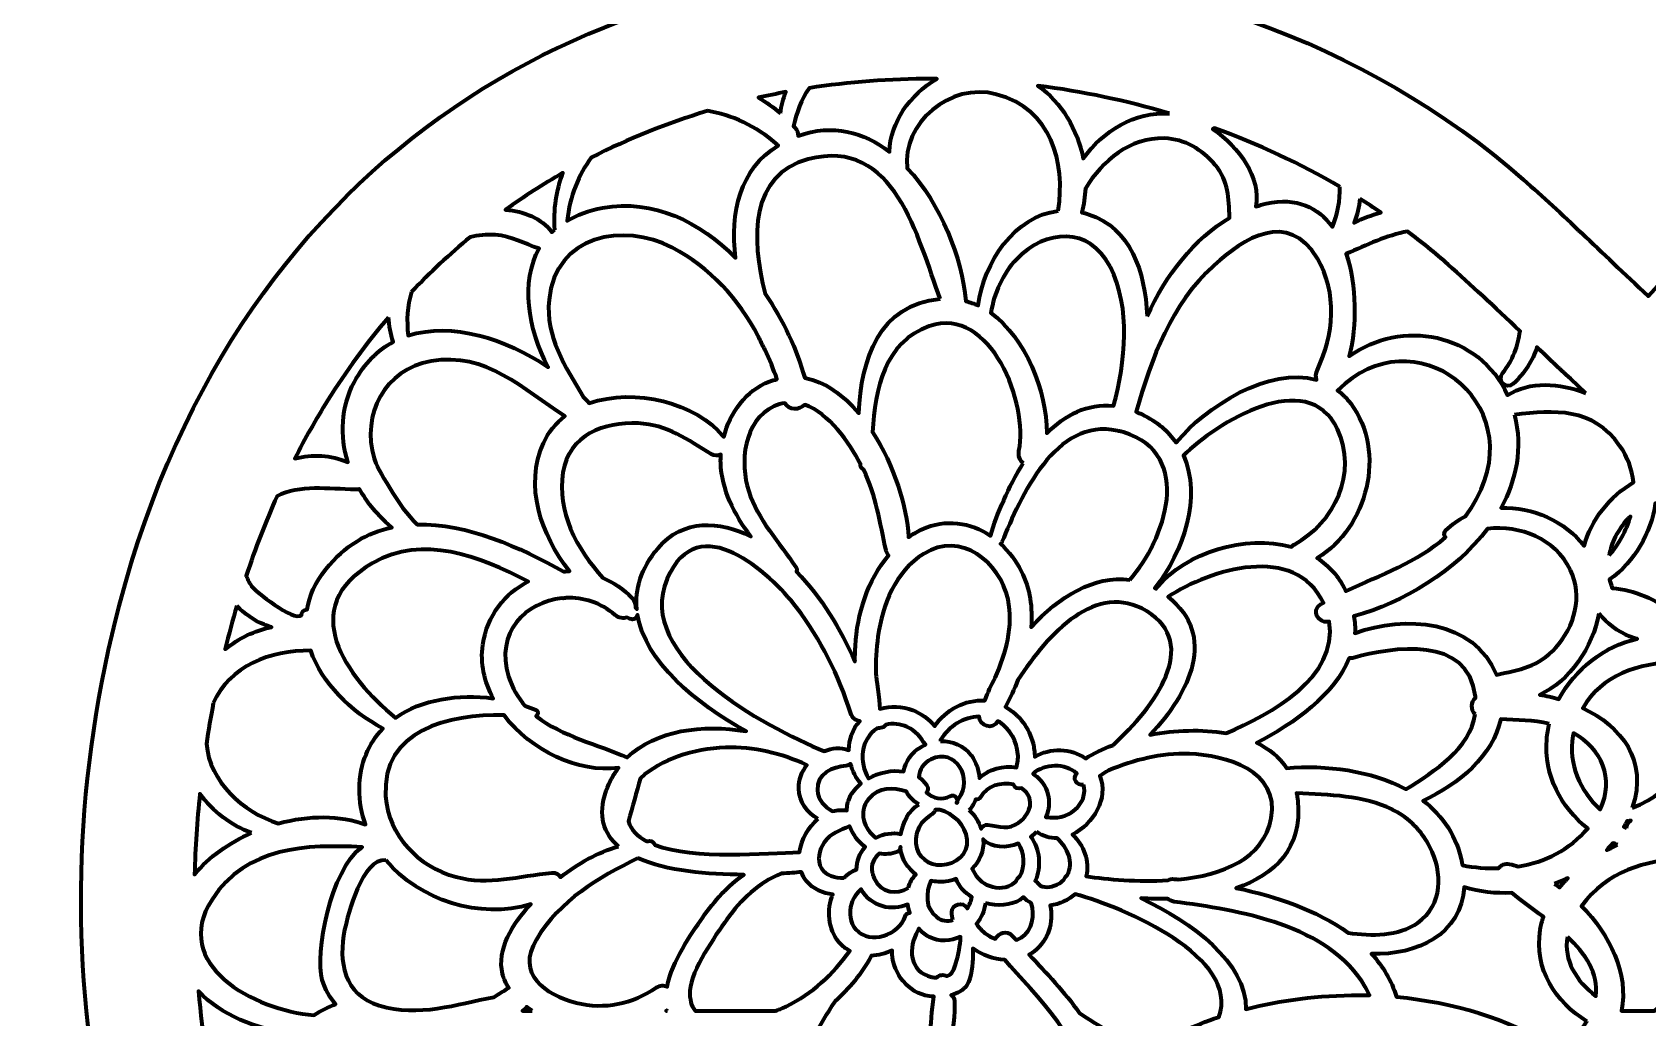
# Model space of a CAD drawing. Extents: x -491 to 5386, y -726 to 879.
# Drawn here: x 3516.9 to 3975, y -233.7 to 45.5 of the extents above; entities that cross this region are included whole.
import ezdxf

# ---------------------------------------------------------------- set-up
doc = ezdxf.new("R2010")
doc.units = 0
doc.header["$MEASUREMENT"] = 0
doc.layers.add('Layer 1', color=7, linetype='Continuous', lineweight=0)

# ---------------------------------------------------------------- blocks, each defined once
blk = doc.blocks.new('Block_2')
at = {"layer": 'Layer 1', "color": 250, "lineweight": 70, "true_color": 0x231f20}
for points, knots in [([(4412.77, -141.17), (4388.6, -13.6), (4297.11, 64.76), (4178.92, 64.76), (4158.4, 64.76), (4137.09, 62.4), (4115.17, 57.52), (4059.67, 45.18), (4013.92, 14.6), (3975.11, -29.24), (3961.27, -16.28), (3950.75, -5.93), (3939.7, 3.82), (3895.66, 42.69), (3834.04, 64.51), (3771.94, 64.51), (3670.83, 64.51), (3568.43, 6.68), (3538.49, -129.48), (3516.86, -227.86), (3541.91, -316.24), (3591.65, -399.45), (3679.93, -547.12), (3812.17, -645.63), (3961.42, -724.11), (3964.51, -725.74), (3968.66, -726.47), (3972.99, -726.47), (3978.8, -726.47), (3984.95, -725.15), (3989.34, -722.88), (4123.92, -653.35), (4243.84, -565.18), (4331.52, -439.6), (4393.74, -350.49), (4434.19, -254.19), (4412.77, -141.17)], [0, 0, 0, 0, 1, 1, 1, 2, 2, 2, 3, 3, 3, 4, 4, 4, 5, 5, 5, 6, 6, 6, 7, 7, 7, 8, 8, 8, 9, 9, 9, 10, 10, 10, 11, 11, 11, 12, 12, 12, 12]), ([(3771.94, 32.37), (3772.41, 32.37), (3772.89, 32.35), (3773.36, 32.35), (3773.38, 32.34), (3773.39, 32.34), (3773.4, 32.33), (3765.72, 27.97), (3760.18, 19.99), (3759.96, 11.69), (3752.68, 17.29), (3743.88, 19.7), (3734.06, 16.23), (3734.05, 17), (3733.81, 17.81), (3733.15, 18.57), (3733.02, 18.72), (3732.87, 18.82), (3732.74, 18.97), (3733.54, 22.85), (3734.99, 26.56), (3737.14, 29.74), (3748.45, 31.48), (3760.07, 32.37), (3771.94, 32.37)], [0, 0, 0, 0, 1, 1, 1, 2, 2, 2, 3, 3, 3, 4, 4, 4, 5, 5, 5, 6, 6, 6, 7, 7, 7, 8, 8, 8, 8]), ([(3729.02, 22.6), (3727.02, 24.34), (3724.93, 25.81), (3722.78, 27.03), (3725.36, 27.61), (3727.96, 28.14), (3730.58, 28.63), (3729.85, 26.68), (3729.31, 24.66), (3729.02, 22.6)], [0, 0, 0, 0, 1, 1, 1, 2, 2, 2, 3, 3, 3, 3]), ([(3807.81, -5.08), (3795.59, -6.49), (3786.56, -19.6), (3785.12, -31.89), (3784, -31.36), (3782.82, -30.96), (3781.61, -30.63), (3780.57, -18.45), (3774.51, -3.08), (3765.01, 7.08), (3763.39, 19.6), (3777.16, 31.54), (3790.33, 27.96), (3805.93, 23.72), (3809.91, 8.95), (3807.81, -5.08)], [0, 0, 0, 0, 1, 1, 1, 2, 2, 2, 3, 3, 3, 4, 4, 4, 5, 5, 5, 5]), ([(3839.4, 22.52), (3829.37, 23.07), (3820.61, 17.61), (3814.89, 9.78), (3813.3, 18.09), (3808.77, 25.63), (3802.01, 30.42), (3814.68, 28.78), (3827.25, 26.13), (3839.4, 22.52)], [0, 0, 0, 0, 1, 1, 1, 2, 2, 2, 3, 3, 3, 3]), ([(3708.35, 23.25), (3715.19, 22.17), (3722.07, 19.07), (3728.22, 13.64), (3728.29, 13.58), (3728.36, 13.56), (3728.43, 13.51), (3717.53, 6.82), (3714.74, -5.54), (3716.29, -18.36), (3706.11, -8.11), (3693.06, -1.6), (3678.58, -4.22), (3674.57, -4.95), (3671.29, -6.24), (3668.53, -7.88), (3669.3, -0.85), (3671.78, 5.18), (3675.39, 10.05), (3685.87, 15.39), (3696.88, 19.8), (3708.35, 23.25)], [0, 0, 0, 0, 1, 1, 1, 2, 2, 2, 3, 3, 3, 4, 4, 4, 5, 5, 5, 6, 6, 6, 7, 7, 7, 7]), ([(3887.66, 1.79), (3887.81, -2.07), (3887.09, -6), (3885.55, -9.58), (3881.55, -4.15), (3875.49, -1.11), (3866.8, -2.93), (3865.79, -3.14), (3864.82, -3.52), (3863.83, -3.83), (3865.33, 4.33), (3859.19, 13.03), (3851.66, 18.1), (3851.7, 18.16), (3851.75, 18.21), (3851.79, 18.27), (3851.87, 18.31), (3851.94, 18.35), (3852.02, 18.38), (3864.52, 13.87), (3876.51, 8.28), (3887.66, 1.79)], [0, 0, 0, 0, 1, 1, 1, 2, 2, 2, 3, 3, 3, 4, 4, 4, 5, 5, 5, 6, 6, 6, 7, 7, 7, 7]), ([(3774.34, -30.01), (3757.06, -31.5), (3751.92, -47.24), (3751.23, -62.4), (3746.88, -57.24), (3741.69, -53.48), (3735.95, -52.42), (3733.76, -44.47), (3729.87, -36.09), (3724.69, -28.55), (3720.54, -12.52), (3720.52, 5.23), (3736.94, 9.57), (3761.47, 16.06), (3767.92, -12.64), (3774.34, -30.01)], [0, 0, 0, 0, 1, 1, 1, 2, 2, 2, 3, 3, 3, 4, 4, 4, 5, 5, 5, 5]), ([(3833.03, -34.9), (3832.44, -22.03), (3828.2, -9.95), (3816.51, -6.04), (3815.83, -5.81), (3815.16, -5.68), (3814.48, -5.52), (3815.06, -3.28), (3815.38, -1.01), (3815.5, 1.27), (3820.4, 9.24), (3828.19, 15.8), (3837.9, 15.5), (3843.66, 15.33), (3848.77, 12.28), (3852.35, 7.93), (3856.28, 3.16), (3856.08, -1.42), (3856.4, -7.04), (3846.46, -12.87), (3838.17, -23.42), (3833.03, -34.9)], [0, 0, 0, 0, 1, 1, 1, 2, 2, 2, 3, 3, 3, 4, 4, 4, 5, 5, 5, 6, 6, 6, 7, 7, 7, 7]), ([(3665.01, -10.41), (3664.76, -10.63), (3664.47, -10.82), (3664.23, -11.05), (3661.22, -7.1), (3656.35, -5.21), (3651.04, -4.76), (3656.29, -1), (3661.73, 2.48), (3667.34, 5.69), (3665.5, 0.79), (3664.63, -4.63), (3665.01, -10.41)], [0, 0, 0, 0, 1, 1, 1, 2, 2, 2, 3, 3, 3, 4, 4, 4, 4]), ([(3893.36, -1.67), (3895.38, -2.93), (3897.36, -4.21), (3899.31, -5.53), (3896.68, -6.24), (3894.13, -7.19), (3891.77, -8.41), (3892.58, -6.23), (3893.1, -3.96), (3893.36, -1.67)], [0, 0, 0, 0, 1, 1, 1, 2, 2, 2, 3, 3, 3, 3]), ([(3722.76, -40.57), (3723.36, -41.88), (3723.99, -43.15), (3724.64, -44.38), (3725.91, -47.13), (3727.09, -49.92), (3728.05, -52.78), (3727.34, -52.97), (3726.63, -53.11), (3725.9, -53.39), (3719.26, -55.93), (3714.74, -62.25), (3712.94, -69.12), (3705.2, -59.39), (3687.65, -55.1), (3674.81, -59.56), (3674.28, -58.94), (3673.67, -58.34), (3673.09, -57.74), (3668.01, -49.36), (3662.37, -40.6), (3663.41, -30.31), (3665.26, -11.86), (3684.42, -8.27), (3698.3, -15.45), (3709.12, -21.04), (3717.16, -30.1), (3722.76, -40.57)], [0, 0, 0, 0, 1, 1, 1, 2, 2, 2, 3, 3, 3, 4, 4, 4, 5, 5, 5, 6, 6, 6, 7, 7, 7, 8, 8, 8, 9, 9, 9, 9]), ([(3881.3, -50.07), (3880.79, -51.08), (3880.79, -52.06), (3881.08, -52.92), (3867.61, -49.1), (3849.65, -60.57), (3841.23, -70.7), (3839.01, -67.54), (3835.89, -64.79), (3831.57, -62.71), (3831, -62.44), (3830.45, -62.27), (3829.88, -62.05), (3834.48, -46.48), (3839.56, -31.84), (3852.02, -20.47), (3860.41, -12.82), (3872.9, -4.66), (3881.31, -18.58), (3887.04, -28.06), (3886.03, -40.55), (3881.3, -50.07)], [0, 0, 0, 0, 1, 1, 1, 2, 2, 2, 3, 3, 3, 4, 4, 4, 5, 5, 5, 6, 6, 6, 7, 7, 7, 7]), ([(3624.41, -28), (3629.64, -22.49), (3635.17, -17.31), (3640.99, -12.5), (3643.31, -11.96), (3645.72, -11.74), (3648.12, -11.87), (3652.71, -12.13), (3656.44, -14.45), (3660.6, -15.75), (3655.33, -25.16), (3657.39, -38.37), (3663.14, -49.36), (3651.22, -41.28), (3635.81, -36.41), (3623.47, -40.4), (3622.94, -36.17), (3623.2, -31.92), (3624.41, -28)], [0, 0, 0, 0, 1, 1, 1, 2, 2, 2, 3, 3, 3, 4, 4, 4, 5, 5, 5, 6, 6, 6, 6]), ([(3822.5, -20.85), (3828.53, -32.65), (3826.91, -47.76), (3823.48, -60.34), (3816.09, -59.57), (3809.79, -62.87), (3804.56, -68.1), (3804.49, -56), (3798.65, -41.08), (3788.69, -34), (3789.69, -28.33), (3791.97, -22.94), (3796.04, -18.71), (3804.19, -10.27), (3816.67, -9.43), (3822.5, -20.85)], [0, 0, 0, 0, 1, 1, 1, 2, 2, 2, 3, 3, 3, 4, 4, 4, 5, 5, 5, 5]), ([(3957.41, -56.7), (3949.94, -53.73), (3941.6, -53.27), (3935.25, -57.31), (3927.17, -39.5), (3905.02, -35.53), (3890.35, -46.28), (3892.49, -37.53), (3892.51, -26.24), (3889.48, -17.28), (3895.33, -14.67), (3900.98, -12.02), (3906.84, -10.88), (3910.87, -13.89), (3914.75, -17.02), (3918.44, -20.27), (3924.97, -26.04), (3931.42, -32.15), (3938.77, -39.12), (3938.29, -43.35), (3936.7, -47.48), (3933.83, -51.03), (3932.13, -53.13), (3934.77, -55.92), (3936.85, -54.04), (3940.12, -51.09), (3942.32, -47.52), (3943.58, -43.68), (3946.61, -46.56), (3949.76, -49.53), (3953.14, -52.7), (3953.14, -52.7), (3957.41, -56.7), (3957.41, -56.7)], [0, 0, 0, 0, 1, 1, 1, 2, 2, 2, 3, 3, 3, 4, 4, 4, 5, 5, 5, 6, 6, 6, 7, 7, 7, 8, 8, 8, 9, 9, 9, 10, 10, 10, 11, 11, 11, 11]), ([(3797.87, -76.58), (3793.63, -83.26), (3790.5, -90.85), (3788.56, -97.11), (3782.95, -93.36), (3775.96, -92.19), (3769.04, -95.35), (3767.72, -95.95), (3766.51, -96.7), (3765.34, -97.5), (3764.98, -88.93), (3761.22, -77.18), (3755.16, -67.77), (3755.83, -55.47), (3758.65, -42.1), (3771.24, -37.75), (3788.86, -31.67), (3799.42, -60.02), (3796.68, -73.02), (3796.36, -74.56), (3796.95, -75.77), (3797.87, -76.58)], [0, 0, 0, 0, 1, 1, 1, 2, 2, 2, 3, 3, 3, 4, 4, 4, 5, 5, 5, 6, 6, 6, 7, 7, 7, 7]), ([(3617.88, -35.26), (3618.03, -37.6), (3618.46, -39.92), (3619.22, -42.16), (3614.88, -44.49), (3611.09, -48.17), (3608.2, -53.53), (3604.36, -60.66), (3604.08, -68.82), (3606.33, -76.31), (3601.53, -74.11), (3596.29, -73.96), (3591.31, -75.27), (3594.21, -69.57), (3597.3, -64.07), (3600.61, -58.79), (3605.85, -50.43), (3611.62, -42.58), (3617.88, -35.26)], [0, 0, 0, 0, 1, 1, 1, 2, 2, 2, 3, 3, 3, 4, 4, 4, 5, 5, 5, 6, 6, 6, 6]), ([(3926.47, -86.66), (3925.48, -88.49), (3924.39, -90.14), (3923.23, -91.67), (3921.27, -92.66), (3919.43, -93.93), (3917.77, -95.55), (3917.13, -96.18), (3917.21, -96.99), (3917.64, -97.55), (3909.56, -104.58), (3899.37, -108.16), (3889.42, -112.87), (3889.35, -112.71), (3889.31, -112.56), (3889.23, -112.41), (3887.27, -108.54), (3884.51, -105.62), (3881.26, -103.49), (3895.46, -94.86), (3901.06, -73.39), (3890.76, -59.64), (3889.64, -58.14), (3888.37, -56.98), (3887.04, -55.97), (3908.54, -34.41), (3941.52, -58.88), (3926.47, -86.66)], [0, 0, 0, 0, 1, 1, 1, 2, 2, 2, 3, 3, 3, 4, 4, 4, 5, 5, 5, 6, 6, 6, 7, 7, 7, 8, 8, 8, 9, 9, 9, 9]), ([(3629.95, -47.68), (3645.65, -44.92), (3655.97, -55.68), (3667.91, -63.28), (3665.35, -65.25), (3663.21, -67.76), (3661.79, -70.92), (3656.44, -82.82), (3660.91, -96.73), (3669.21, -107.15), (3668.65, -107.15), (3668.09, -107.25), (3667.53, -107.29), (3655.27, -100.37), (3640.06, -93.62), (3625.97, -93.93), (3620.8, -88.99), (3614.5, -77.69), (3613.8, -75.27), (3610.14, -62.67), (3616.79, -49.98), (3629.95, -47.68)], [0, 0, 0, 0, 1, 1, 1, 2, 2, 2, 3, 3, 3, 4, 4, 4, 5, 5, 5, 6, 6, 6, 7, 7, 7, 7]), ([(3874.8, -99.58), (3874.44, -99.77), (3874.2, -100.02), (3873.96, -100.27), (3860.82, -96.64), (3844.08, -101.89), (3835.81, -111.75), (3835.7, -111.89), (3835.64, -112.04), (3835.57, -112.19), (3835.46, -112.13), (3835.35, -112.04), (3835.24, -111.98), (3843.47, -101.54), (3848.49, -86.02), (3843.31, -74.37), (3852.65, -65.23), (3878.45, -48.98), (3887, -66.9), (3892.92, -79.3), (3886.14, -93.36), (3874.8, -99.58)], [0, 0, 0, 0, 1, 1, 1, 2, 2, 2, 3, 3, 3, 4, 4, 4, 5, 5, 5, 6, 6, 6, 7, 7, 7, 7]), ([(3758.99, -101.33), (3759.12, -101.9), (3759.37, -102.32), (3759.67, -102.68), (3753.75, -109.7), (3750.78, -119.43), (3750.3, -128.35), (3750.25, -129.27), (3750.17, -130.84), (3750.13, -132.74), (3746.07, -123.4), (3740.61, -114.54), (3733.62, -107.29), (3733.75, -106.89), (3733.72, -106.45), (3733.4, -105.99), (3728.65, -99.08), (3722.67, -92.6), (3720.02, -84.47), (3717.45, -76.61), (3718.47, -64.46), (3727.29, -60.43), (3728.3, -59.97), (3729.3, -59.71), (3730.28, -59.55), (3731.53, -61.69), (3734.31, -61.58), (3735.91, -60.03), (3742.86, -62.42), (3748.53, -70.78), (3751.73, -76.73), (3751.74, -76.88), (3751.75, -77.05), (3751.77, -77.2), (3751.83, -77.78), (3752.16, -78.15), (3752.55, -78.4), (3756.18, -85.75), (3757.24, -93.4), (3758.99, -101.33)], [0, 0, 0, 0, 1, 1, 1, 2, 2, 2, 3, 3, 3, 4, 4, 4, 5, 5, 5, 6, 6, 6, 7, 7, 7, 8, 8, 8, 9, 9, 9, 10, 10, 10, 11, 11, 11, 12, 12, 12, 13, 13, 13, 13]), ([(3828.1, -109.62), (3818.04, -108.25), (3807.99, -114.5), (3800.13, -122.99), (3800.55, -117.59), (3799.86, -112.21), (3797.31, -107.12), (3795.82, -104.16), (3793.81, -101.58), (3791.48, -99.44), (3791.62, -99.28), (3791.75, -99.11), (3791.84, -98.9), (3797.13, -86.13), (3806.98, -63.49), (3824.58, -67.38), (3824.7, -67.41), (3824.81, -67.43), (3824.94, -67.46), (3825.39, -67.57), (3825.83, -67.61), (3826.3, -67.76), (3846.71, -74.14), (3838.02, -98.45), (3828.1, -109.62)], [0, 0, 0, 0, 1, 1, 1, 2, 2, 2, 3, 3, 3, 4, 4, 4, 5, 5, 5, 6, 6, 6, 7, 7, 7, 8, 8, 8, 8]), ([(3937.22, -62.86), (3948.48, -61.52), (3959.37, -60.64), (3967.12, -71.72), (3969.32, -74.87), (3970.54, -78.38), (3970.94, -81.97), (3964.22, -86.03), (3958.84, -92.66), (3956.99, -100.02), (3951.52, -92.99), (3942.28, -88.9), (3933.39, -89.19), (3937.75, -81.25), (3939.58, -72.33), (3937.22, -62.86)], [0, 0, 0, 0, 1, 1, 1, 2, 2, 2, 3, 3, 3, 4, 4, 4, 5, 5, 5, 5]), ([(3688.69, -65.26), (3696.93, -65.62), (3702.73, -69.9), (3709.37, -74.03), (3710.27, -74.59), (3711.3, -74.52), (3712.17, -74.09), (3712.12, -74.88), (3712.05, -75.68), (3712.08, -76.46), (3712.34, -84.01), (3715.92, -91.11), (3720.65, -97.3), (3711.83, -92.96), (3701.41, -92.18), (3694.31, -100.62), (3689.4, -106.46), (3687.75, -112.3), (3688.29, -117.95), (3688.2, -117.76), (3688.07, -117.6), (3687.92, -117.46), (3688.01, -116.59), (3687.77, -115.67), (3686.96, -114.82), (3684.5, -112.22), (3681.67, -110.34), (3678.7, -109.08), (3671.19, -100.85), (3665.55, -90.18), (3667.35, -79.21), (3669.12, -68.39), (3678.92, -64.85), (3688.69, -65.26)], [0, 0, 0, 0, 1, 1, 1, 2, 2, 2, 3, 3, 3, 4, 4, 4, 5, 5, 5, 6, 6, 6, 7, 7, 7, 8, 8, 8, 9, 9, 9, 10, 10, 10, 11, 11, 11, 11]), ([(3613.06, -88.92), (3614.23, -90.33), (3616.33, -92.62), (3618.78, -94.75), (3611.9, -96.27), (3605.49, -99.88), (3600.09, -106.59), (3597.07, -110.35), (3595.42, -114.2), (3594.77, -118.03), (3594.75, -118.03), (3594.72, -118.04), (3594.7, -118.04), (3593.7, -118.05), (3593.23, -118.82), (3593.24, -119.6), (3590.94, -121.61), (3579.85, -112.61), (3579.05, -111.42), (3578.43, -110.48), (3577.93, -109.5), (3577.53, -108.49), (3580.12, -100.67), (3583.03, -93.12), (3586.26, -85.87), (3592.65, -82.66), (3600.71, -83.87), (3608.58, -84.05), (3608.99, -84.06), (3609.35, -84), (3609.66, -83.9), (3610.68, -85.65), (3611.78, -87.36), (3613.06, -88.92)], [0, 0, 0, 0, 1, 1, 1, 2, 2, 2, 3, 3, 3, 4, 4, 4, 5, 5, 5, 6, 6, 6, 7, 7, 7, 8, 8, 8, 9, 9, 9, 10, 10, 10, 11, 11, 11, 11]), ([(3995.94, -87.44), (3996.34, -87.45), (3996.7, -87.4), (3997.02, -87.29), (3998.03, -89.05), (3999.14, -90.75), (4000.42, -92.31), (4001.59, -93.72), (4003.69, -96.02), (4006.14, -98.14), (3999.26, -99.66), (3992.84, -103.27), (3987.45, -109.99), (3985.01, -113.01), (3983.48, -116.11), (3982.63, -119.21), (3977.45, -115.19), (3971.28, -112.51), (3964.91, -111.94), (3964.6, -111.16), (3964.35, -110.37), (3964.17, -109.56), (3971.28, -104.4), (3975.99, -96.41), (3977.13, -87.95), (3982.84, -86.45), (3989.45, -87.3), (3995.94, -87.44)], [0, 0, 0, 0, 1, 1, 1, 2, 2, 2, 3, 3, 3, 4, 4, 4, 5, 5, 5, 6, 6, 6, 7, 7, 7, 8, 8, 8, 9, 9, 9, 9]), ([(3733.59, -117.46), (3740.56, -126.55), (3745.52, -136.62), (3748.98, -147.52), (3749.41, -148.86), (3750.43, -149.5), (3751.52, -149.64), (3749.46, -151.95), (3748.46, -154.89), (3748.43, -157.89), (3746.09, -156.99), (3743.63, -157.25), (3741.41, -158.19), (3724.61, -151.17), (3687.35, -131.63), (3696.95, -109.3), (3705.69, -88.94), (3726.03, -107.6), (3733.59, -117.46)], [0, 0, 0, 0, 1, 1, 1, 2, 2, 2, 3, 3, 3, 4, 4, 4, 5, 5, 5, 6, 6, 6, 6]), ([(3789.93, -137.37), (3788.79, -139.52), (3787.83, -141.62), (3787.07, -143.65), (3787.04, -143.71), (3787.01, -143.77), (3786.98, -143.83), (3781.41, -143.5), (3775.86, -146.43), (3772.8, -151.09), (3771.22, -149.03), (3768.77, -147.46), (3766.56, -146.6), (3763.59, -145.44), (3760.29, -145.32), (3757.25, -146.22), (3757.13, -143.33), (3756.12, -137.53), (3756.09, -136.3), (3756, -132.71), (3756.17, -129.21), (3756.69, -125.65), (3757.99, -116.72), (3761.58, -107.23), (3769.67, -102.24), (3780.16, -95.77), (3791.24, -104.39), (3793.57, -115.22), (3795.22, -122.84), (3792.95, -130.31), (3789.93, -137.37)], [0, 0, 0, 0, 1, 1, 1, 2, 2, 2, 3, 3, 3, 4, 4, 4, 5, 5, 5, 6, 6, 6, 7, 7, 7, 8, 8, 8, 9, 9, 9, 10, 10, 10, 10]), ([(3953.06, -106.84), (3956.7, -114.26), (3954.24, -122.93), (3948.92, -128.84), (3944, -134.29), (3938.58, -135.1), (3932.06, -136.52), (3925.63, -120.72), (3906.17, -119.66), (3891.96, -124.71), (3892.05, -123.16), (3891.93, -121.56), (3891.67, -119.93), (3905.57, -116.13), (3920.46, -107.15), (3929.58, -95.14), (3938.87, -94.19), (3948.65, -97.82), (3953.06, -106.84)], [0, 0, 0, 0, 1, 1, 1, 2, 2, 2, 3, 3, 3, 4, 4, 4, 5, 5, 5, 6, 6, 6, 6]), ([(3964.04, -102.7), (3964.36, -100.9), (3964.95, -99.13), (3965.79, -97.48), (3967.03, -95.02), (3968.47, -93.13), (3970.08, -91.68), (3968.93, -95.73), (3966.85, -99.55), (3964.04, -102.7)], [0, 0, 0, 0, 1, 1, 1, 2, 2, 2, 3, 3, 3, 3]), ([(3644.62, -128.03), (3643.83, -133.28), (3645.06, -138.47), (3647.58, -143.21), (3637.79, -141.91), (3627.32, -143.49), (3619.85, -148.71), (3605.8, -137.11), (3591.59, -117.46), (3613.37, -104.87), (3627.59, -96.65), (3643.62, -102.98), (3657.44, -110.07), (3650.95, -113.45), (3645.88, -119.64), (3644.62, -128.03)], [0, 0, 0, 0, 1, 1, 1, 2, 2, 2, 3, 3, 3, 4, 4, 4, 5, 5, 5, 5]), ([(3884.38, -121.51), (3884.46, -121.5), (3884.55, -121.47), (3884.64, -121.46), (3887.3, -137.3), (3868.17, -147.61), (3855.43, -153.12), (3848.61, -151.9), (3840.95, -152.2), (3833.88, -153.55), (3845.26, -141.58), (3852.84, -125.35), (3839, -114.47), (3850.77, -106.57), (3875.16, -99.19), (3883, -116.17), (3882.76, -116.3), (3882.52, -116.42), (3882.29, -116.56), (3879.43, -118.21), (3881.52, -121.91), (3884.38, -121.51)], [0, 0, 0, 0, 1, 1, 1, 2, 2, 2, 3, 3, 3, 4, 4, 4, 5, 5, 5, 6, 6, 6, 7, 7, 7, 7]), ([(3823.35, -156.45), (3820.4, -157.57), (3817.74, -158.84), (3815.61, -160.24), (3811.43, -157.35), (3805.45, -157.08), (3801.17, -159.82), (3801.12, -158.46), (3800.94, -157.14), (3800.66, -156), (3799.58, -151.68), (3796.8, -147.8), (3792.9, -145.62), (3794.17, -143.18), (3795.33, -140.6), (3796.39, -137.98), (3804.91, -124.83), (3818.64, -109.86), (3832.91, -118.53), (3848.23, -127.84), (3835.31, -145.53), (3823.35, -156.45)], [0, 0, 0, 0, 1, 1, 1, 2, 2, 2, 3, 3, 3, 4, 4, 4, 5, 5, 5, 6, 6, 6, 7, 7, 7, 7]), ([(3574.87, -116.96), (3577, -119.25), (3579.62, -121.11), (3582.58, -122.32), (3583.12, -122.54), (3583.86, -122.78), (3584.66, -122.99), (3579.94, -123.98), (3575.44, -126.2), (3571.55, -129.24), (3572.58, -125.08), (3573.69, -120.99), (3574.87, -116.96)], [0, 0, 0, 0, 1, 1, 1, 2, 2, 2, 3, 3, 3, 4, 4, 4, 4]), ([(3682.17, -119.61), (3683.26, -120.55), (3684.48, -120.64), (3685.52, -120.29), (3685.8, -120.41), (3686.06, -120.57), (3686.34, -120.68), (3687.47, -121.16), (3688.22, -120.46), (3688.45, -119.53), (3690.72, -132.71), (3704.98, -144.64), (3719.28, -152.54), (3706.98, -150.47), (3693.7, -152.17), (3685.6, -159.97), (3677.26, -156.19), (3666.99, -154), (3659.74, -148.27), (3660.33, -147.75), (3660.57, -146.85), (3659.64, -146.45), (3658.66, -146.03), (3657.64, -145.67), (3656.61, -145.32), (3654.61, -143.07), (3652.97, -140.38), (3651.94, -137.04), (3648.03, -124.47), (3656.85, -115.85), (3667.09, -114.86), (3667.49, -114.9), (3667.86, -114.83), (3668.22, -114.74), (3673.03, -114.54), (3678.06, -116.03), (3682.17, -119.61)], [0, 0, 0, 0, 1, 1, 1, 2, 2, 2, 3, 3, 3, 4, 4, 4, 5, 5, 5, 6, 6, 6, 7, 7, 7, 8, 8, 8, 9, 9, 9, 10, 10, 10, 11, 11, 11, 12, 12, 12, 12]), ([(3961.17, -119.12), (3963.47, -121.98), (3966.47, -124.29), (3969.93, -125.71), (3970.48, -125.94), (3971.22, -126.17), (3972.01, -126.39), (3962.74, -128.33), (3954.32, -134.98), (3949.79, -143.43), (3948, -142.91), (3946.18, -142.5), (3944.35, -142.18), (3952.89, -138.4), (3959.35, -128.78), (3961.17, -119.12)], [0, 0, 0, 0, 1, 1, 1, 2, 2, 2, 3, 3, 3, 4, 4, 4, 5, 5, 5, 5]), ([(3926.04, -147.71), (3924.5, -157.65), (3914.82, -163.66), (3906.4, -168.97), (3896.52, -163.59), (3883.77, -162.06), (3872.56, -162.95), (3870.5, -159.85), (3867.61, -157.51), (3864.15, -155.84), (3874.68, -150.32), (3886.12, -142.21), (3890.34, -131.84), (3890.64, -131.86), (3890.94, -131.87), (3891.26, -131.79), (3902.84, -128.64), (3924.12, -125.24), (3926.13, -142.66), (3926.15, -142.79), (3926.14, -142.91), (3926.16, -143.03), (3924.83, -144.21), (3924.76, -146.52), (3926.04, -147.71)], [0, 0, 0, 0, 1, 1, 1, 2, 2, 2, 3, 3, 3, 4, 4, 4, 5, 5, 5, 6, 6, 6, 7, 7, 7, 8, 8, 8, 8]), ([(3568.19, -144.57), (3572.84, -134.1), (3584.27, -129.56), (3595.81, -129.68), (3598.99, -138.84), (3607.18, -146.93), (3616.29, -151.77), (3612.3, -155.89), (3609.74, -161.5), (3609.62, -168.87), (3609.57, -172.45), (3610.22, -175.81), (3611.32, -178.96), (3604.25, -176.24), (3595.28, -176.34), (3586.68, -178.65), (3576.36, -175.42), (3567.23, -166.87), (3566.22, -156.12), (3566.81, -152.28), (3567.45, -148.43), (3568.19, -144.57)], [0, 0, 0, 0, 1, 1, 1, 2, 2, 2, 3, 3, 3, 4, 4, 4, 5, 5, 5, 6, 6, 6, 7, 7, 7, 7]), ([(3970.62, -174.25), (3975.14, -160.73), (3967.53, -151.15), (3956.56, -145.96), (3961.72, -136.91), (3972.4, -132.96), (3983.17, -133.07), (3984.58, -137.12), (3986.97, -140.97), (3989.98, -144.41), (3991.25, -157.32), (3982.72, -169.74), (3970.62, -174.25)], [0, 0, 0, 0, 1, 1, 1, 2, 2, 2, 3, 3, 3, 4, 4, 4, 4]), ([(3683.11, -185.16), (3677.13, -186.9), (3671.6, -190.01), (3666.63, -193.86), (3666.16, -193.08), (3665.35, -192.55), (3664.21, -192.65), (3654.75, -193.5), (3646.54, -196.34), (3636.94, -193.79), (3626.45, -191.01), (3617.8, -182.05), (3617.07, -170.94), (3615.86, -152.25), (3634.99, -147.62), (3650.64, -148.01), (3658.28, -157.89), (3671.6, -164.55), (3683.15, -162.89), (3681.73, -164.79), (3680.48, -166.87), (3679.62, -169.34), (3677.12, -176.51), (3678.92, -181.58), (3683.11, -185.16)], [0, 0, 0, 0, 1, 1, 1, 2, 2, 2, 3, 3, 3, 4, 4, 4, 5, 5, 5, 6, 6, 6, 7, 7, 7, 8, 8, 8, 8]), ([(3756.44, -151.71), (3756.9, -151.71), (3757.39, -151.66), (3757.92, -151.51), (3758.35, -151.39), (3758.67, -151.06), (3758.89, -150.67), (3760.89, -150.22), (3763.04, -150.49), (3764.92, -151.3), (3767.5, -152.4), (3768.66, -154.34), (3770.21, -156.32), (3769.74, -156.53), (3769.27, -156.74), (3768.82, -157.02), (3766.28, -158.58), (3764.48, -161.15), (3763.93, -163.93), (3760.65, -163.42), (3757.01, -164.23), (3754.02, -165.91), (3751.2, -161.48), (3751.81, -154.64), (3756.44, -151.71)], [0, 0, 0, 0, 1, 1, 1, 2, 2, 2, 3, 3, 3, 4, 4, 4, 5, 5, 5, 6, 6, 6, 7, 7, 7, 8, 8, 8, 8]), ([(3774.47, -155.32), (3774.47, -155.21), (3774.43, -155.11), (3774.42, -155.01), (3776.73, -151.18), (3781.01, -148.47), (3785.37, -148.36), (3785.61, -150.9), (3789.1, -152.49), (3790.68, -149.71), (3790.68, -149.71), (3790.69, -149.71), (3790.69, -149.71), (3790.86, -149.81), (3791.04, -149.85), (3791.21, -149.96), (3794.2, -151.93), (3796.06, -155.5), (3796.38, -159.01), (3796.5, -160.36), (3796.27, -161.59), (3795.97, -162.81), (3792.23, -162.21), (3788.18, -163.21), (3785.47, -165.79), (3785.31, -163.55), (3784.59, -161.35), (3783.17, -159.44), (3781.05, -156.58), (3777.78, -155.21), (3774.47, -155.32)], [0, 0, 0, 0, 1, 1, 1, 2, 2, 2, 3, 3, 3, 4, 4, 4, 5, 5, 5, 6, 6, 6, 7, 7, 7, 8, 8, 8, 9, 9, 9, 10, 10, 10, 10]), ([(3947.08, -150.4), (3946.73, -151.83), (3946.48, -153.28), (3946.36, -154.74), (3945.54, -165.03), (3950.43, -174.24), (3957.97, -180.06), (3952.87, -186.19), (3945.82, -189.62), (3938.26, -190.85), (3937.44, -190.61), (3936.63, -190.35), (3935.81, -190.17), (3934.49, -189.89), (3933.38, -190.46), (3932.74, -191.36), (3929.3, -191.45), (3925.84, -191.16), (3922.46, -190.49), (3922.44, -190.38), (3922.43, -190.28), (3922.41, -190.16), (3920.89, -182.31), (3916.82, -176.48), (3911.34, -172.22), (3921.38, -167.51), (3931.15, -159.42), (3933.3, -149.12), (3937.91, -149.41), (3942.54, -149.35), (3947.08, -150.4)], [0, 0, 0, 0, 1, 1, 1, 2, 2, 2, 3, 3, 3, 4, 4, 4, 5, 5, 5, 6, 6, 6, 7, 7, 7, 8, 8, 8, 9, 9, 9, 10, 10, 10, 10]), ([(3953.79, -153.84), (3953.84, -153.57), (3953.89, -153.31), (3953.95, -153.04), (3961.85, -157.51), (3965.76, -165.81), (3961.46, -174.73), (3955.81, -169.41), (3952.38, -162.06), (3953.79, -153.84)], [0, 0, 0, 0, 1, 1, 1, 2, 2, 2, 3, 3, 3, 3]), ([(3739.68, -177.38), (3736.91, -179.66), (3734.99, -183.21), (3734.47, -186.8), (3725.05, -187.09), (3704.63, -189.03), (3693.39, -184.77), (3693.19, -184.13), (3692.65, -183.58), (3691.91, -183.62), (3691.63, -183.63), (3691.35, -183.68), (3691.07, -183.7), (3688.5, -182.33), (3686.64, -180.5), (3685.92, -178.04), (3687.05, -173.97), (3688.18, -169.89), (3689.31, -165.82), (3692.45, -163.1), (3696, -161.05), (3699.94, -159.69), (3704.25, -158.11), (3708.86, -157.31), (3713.44, -157.14), (3721.47, -156.86), (3729.27, -158.82), (3736.53, -162.11), (3735.07, -164.02), (3734.15, -166.32), (3734.22, -168.72), (3734.34, -172.61), (3736.61, -175.68), (3739.68, -177.38)], [0, 0, 0, 0, 1, 1, 1, 2, 2, 2, 3, 3, 3, 4, 4, 4, 5, 5, 5, 6, 6, 6, 7, 7, 7, 8, 8, 8, 9, 9, 9, 10, 10, 10, 11, 11, 11, 11]), ([(3777.15, -170.96), (3774.86, -172.16), (3772.29, -171.52), (3770.47, -169.91), (3770.86, -169.34), (3771, -168.59), (3770.58, -167.94), (3769.94, -166.97), (3769.17, -166.18), (3768.29, -165.55), (3768.29, -163.47), (3769.62, -161.55), (3771.68, -160.51), (3778.67, -156.96), (3783.91, -166.11), (3779.61, -171.63), (3779.31, -172.02), (3779.2, -172.44), (3779.16, -172.86), (3779.1, -172.84), (3779.04, -172.8), (3778.98, -172.78), (3779.51, -171.68), (3778.51, -170.24), (3777.15, -170.96)], [0, 0, 0, 0, 1, 1, 1, 2, 2, 2, 3, 3, 3, 4, 4, 4, 5, 5, 5, 6, 6, 6, 7, 7, 7, 8, 8, 8, 8]), ([(3868.2, -177.12), (3866.01, -188.85), (3854.4, -193.28), (3841.91, -194.53), (3841.5, -194.49), (3841.06, -194.44), (3840.66, -194.41), (3839.97, -194.35), (3839.44, -194.51), (3838.99, -194.76), (3830.44, -195.29), (3821.79, -194.5), (3815.71, -193.64), (3816.83, -189.35), (3815.03, -184.92), (3811.84, -181.76), (3817.75, -179), (3822.15, -171.49), (3819.63, -165.19), (3820.43, -164.71), (3821.23, -164.19), (3822.05, -163.63), (3829.43, -160.7), (3836.82, -158.62), (3845, -158.94), (3855.2, -159.33), (3870.72, -163.68), (3868.2, -177.12)], [0, 0, 0, 0, 1, 1, 1, 2, 2, 2, 3, 3, 3, 4, 4, 4, 5, 5, 5, 6, 6, 6, 7, 7, 7, 8, 8, 8, 9, 9, 9, 9]), ([(3739.51, -169.25), (3739.23, -164.46), (3743.74, -162.68), (3747.68, -162.3), (3748.14, -162.26), (3748.56, -162.05), (3748.93, -161.76), (3749.48, -163.82), (3750.43, -165.77), (3751.84, -167.38), (3750.48, -168.5), (3749.35, -169.81), (3748.67, -171.31), (3748.14, -172.49), (3747.89, -173.74), (3747.85, -174.99), (3746.46, -174.75), (3745.11, -174.86), (3743.84, -175.21), (3741.51, -174.05), (3739.66, -171.86), (3739.51, -169.25)], [0, 0, 0, 0, 1, 1, 1, 2, 2, 2, 3, 3, 3, 4, 4, 4, 5, 5, 5, 6, 6, 6, 7, 7, 7, 7]), ([(3815.02, -167.59), (3815.75, -170.17), (3814.65, -172.93), (3812.64, -174.73), (3810.14, -176.99), (3807.37, -177.2), (3804.32, -176.91), (3805.39, -174.31), (3805.55, -171.4), (3804.25, -168.66), (3803.41, -166.91), (3802.16, -165.55), (3800.66, -164.56), (3803.97, -161.68), (3809.75, -161.56), (3813.09, -164.49), (3811.6, -165.83), (3813.09, -168.17), (3815.02, -167.59)], [0, 0, 0, 0, 1, 1, 1, 2, 2, 2, 3, 3, 3, 4, 4, 4, 5, 5, 5, 6, 6, 6, 6]), ([(3768.25, -173.26), (3765.47, -174.84), (3763.78, -178.35), (3763.21, -181.72), (3760.84, -181.12), (3758.27, -181.57), (3756.08, -182.73), (3752.73, -180.29), (3751.06, -175.38), (3753.95, -171.84), (3756.95, -168.18), (3760.9, -168.52), (3764.74, -169.57), (3764.86, -169.79), (3764.93, -170.02), (3765.08, -170.24), (3765.88, -171.48), (3766.99, -172.48), (3768.25, -173.26)], [0, 0, 0, 0, 1, 1, 1, 2, 2, 2, 3, 3, 3, 4, 4, 4, 5, 5, 5, 6, 6, 6, 6]), ([(3782.57, -174.89), (3782.62, -174.84), (3782.68, -174.82), (3782.74, -174.75), (3783.42, -173.87), (3783.95, -172.9), (3784.39, -171.9), (3784.94, -171.92), (3785.48, -171.78), (3785.8, -171.19), (3787.44, -168.12), (3791.67, -166.79), (3795.13, -167.67), (3795.41, -168.6), (3796.47, -168.93), (3797.42, -168.68), (3798.09, -169.14), (3798.7, -169.69), (3799.16, -170.42), (3800.96, -173.28), (3799.11, -176.62), (3796.67, -178.4), (3793.54, -180.68), (3791.25, -179.43), (3787.89, -179.05), (3787.04, -178.95), (3786.33, -179.47), (3785.93, -180.19), (3785.26, -178.13), (3784.12, -176.28), (3782.57, -174.89)], [0, 0, 0, 0, 1, 1, 1, 2, 2, 2, 3, 3, 3, 4, 4, 4, 5, 5, 5, 6, 6, 6, 7, 7, 7, 8, 8, 8, 9, 9, 9, 10, 10, 10, 10]), ([(3579.06, -181.33), (3572.67, -184.13), (3566.93, -188.15), (3562.88, -193.11), (3563.07, -185.5), (3563.58, -177.88), (3564.38, -170.24), (3568.02, -175.29), (3573.19, -179.2), (3579.06, -181.33)], [0, 0, 0, 0, 1, 1, 1, 2, 2, 2, 3, 3, 3, 3]), ([(3875.76, -172.21), (3875.69, -171.47), (3875.56, -170.78), (3875.43, -170.09), (3884.61, -170.55), (3894.51, -170.75), (3902.39, -174.66), (3902.61, -174.87), (3902.89, -175.02), (3903.21, -175.09), (3907.25, -177.26), (3910.72, -180.47), (3913.21, -185.34), (3916.87, -192.5), (3916.99, -201.75), (3909.78, -206.82), (3904.22, -210.73), (3896.74, -210.58), (3890.01, -209.64), (3881.11, -203.21), (3869.49, -199.28), (3858.32, -196.96), (3869.21, -193.26), (3877.07, -185.78), (3875.76, -172.21)], [0, 0, 0, 0, 1, 1, 1, 2, 2, 2, 3, 3, 3, 4, 4, 4, 5, 5, 5, 6, 6, 6, 7, 7, 7, 8, 8, 8, 8]), ([(3767.44, -184.38), (3767.27, -182.6), (3767.72, -180.73), (3768.65, -179.2), (3769.66, -177.53), (3771.22, -176.84), (3772.55, -175.52), (3772.75, -175.32), (3772.83, -175.07), (3772.91, -174.83), (3773.36, -174.86), (3773.81, -174.84), (3774.26, -174.81), (3778, -175.78), (3781.62, -179.21), (3781.98, -183.19), (3782.36, -187.4), (3778.72, -190.25), (3774.8, -190.43), (3771.03, -190.6), (3767.81, -188.24), (3767.44, -184.38)], [0, 0, 0, 0, 1, 1, 1, 2, 2, 2, 3, 3, 3, 4, 4, 4, 5, 5, 5, 6, 6, 6, 7, 7, 7, 7]), ([(3968.95, -179.96), (3968.72, -179.84), (3968.48, -179.72), (3968.25, -179.6), (3968.54, -179.07), (3968.83, -178.53), (3969.09, -177.98), (3969.17, -177.98), (3969.22, -178.04), (3969.3, -178.03), (3969.62, -177.98), (3969.92, -177.89), (3970.24, -177.83), (3969.38, -178.33), (3968.95, -179.16), (3968.95, -179.96)], [0, 0, 0, 0, 1, 1, 1, 2, 2, 2, 3, 3, 3, 4, 4, 4, 5, 5, 5, 5]), ([(3747.04, -194.07), (3744.55, -194.23), (3741.86, -193.28), (3740.67, -191.39), (3739.25, -189.14), (3740.01, -186.09), (3741.45, -184.06), (3743.31, -181.44), (3745.93, -180.69), (3748.65, -179.44), (3749.54, -181.76), (3751.07, -183.86), (3753.02, -185.31), (3751.44, -187.16), (3750.67, -189.42), (3750.6, -191.73), (3749.25, -192.17), (3748.08, -193.05), (3747.04, -194.07)], [0, 0, 0, 0, 1, 1, 1, 2, 2, 2, 3, 3, 3, 4, 4, 4, 5, 5, 5, 6, 6, 6, 6]), ([(3786.56, -183.19), (3786.56, -183.18), (3786.56, -183.17), (3786.55, -183.16), (3788.99, -185.81), (3793.08, -185.66), (3796.5, -184.37), (3798.27, -187.02), (3798.53, -190.84), (3796.94, -193.6), (3796.5, -193.89), (3796.16, -194.35), (3795.98, -194.87), (3795.56, -195.32), (3795.08, -195.73), (3794.51, -196.05), (3792.39, -197.27), (3789.72, -197.07), (3787.56, -196.04), (3785.38, -195.01), (3784.36, -193.4), (3783.37, -191.5), (3785.49, -189.38), (3786.79, -186.5), (3786.56, -183.19)], [0, 0, 0, 0, 1, 1, 1, 2, 2, 2, 3, 3, 3, 4, 4, 4, 5, 5, 5, 6, 6, 6, 7, 7, 7, 8, 8, 8, 8]), ([(3801.67, -181.01), (3803.52, -182.36), (3805.53, -182.89), (3807.51, -182.83), (3810.4, -185.61), (3812.4, -189.64), (3810.36, -193.35), (3809.91, -193.67), (3809.6, -194.14), (3809.39, -194.64), (3808.33, -195.71), (3806.87, -196.43), (3805.42, -196.64), (3804.41, -196.79), (3803.56, -196.61), (3802.74, -196.31), (3802.29, -195.82), (3801.86, -195.33), (3801.31, -194.92), (3802.99, -190.89), (3802.67, -186), (3800.06, -182.46), (3800.63, -182.03), (3801.17, -181.53), (3801.67, -181.01)], [0, 0, 0, 0, 1, 1, 1, 2, 2, 2, 3, 3, 3, 4, 4, 4, 5, 5, 5, 6, 6, 6, 7, 7, 7, 8, 8, 8, 8]), ([(3567.84, -200.17), (3577.62, -185.08), (3594.64, -184.61), (3610.39, -185.35), (3601.36, -191.74), (3596.97, -215.68), (3599.1, -222.98), (3599.9, -225.72), (3601.21, -227.97), (3602.83, -229.88), (3600.77, -230.67), (3598.71, -231.72), (3596.72, -232.95), (3579.61, -231.71), (3555.96, -218.51), (3567.84, -200.17)], [0, 0, 0, 0, 1, 1, 1, 2, 2, 2, 3, 3, 3, 4, 4, 4, 5, 5, 5, 5]), ([(3765.32, -196.95), (3762.12, -198.94), (3757.62, -198.47), (3755.58, -194.27), (3755.4, -193.9), (3755.37, -193.57), (3755.26, -193.22), (3755.23, -192.99), (3755.16, -192.8), (3755.06, -192.59), (3754.59, -190.31), (3755.49, -188.45), (3757.12, -187.18), (3758.75, -187.5), (3760.47, -187.4), (3762.2, -186.68), (3762.87, -186.4), (3763.09, -185.84), (3763.04, -185.31), (3763.05, -185.45), (3763.05, -185.6), (3763.07, -185.74), (3763.51, -188.92), (3765.16, -191.45), (3767.47, -193.09), (3766.38, -194.15), (3765.71, -195.5), (3765.32, -196.95)], [0, 0, 0, 0, 1, 1, 1, 2, 2, 2, 3, 3, 3, 4, 4, 4, 5, 5, 5, 6, 6, 6, 7, 7, 7, 8, 8, 8, 9, 9, 9, 9]), ([(3966.42, -184.72), (3965.37, -185.18), (3964.35, -185.68), (3963.35, -186.2), (3963.96, -185.56), (3964.54, -184.89), (3965.1, -184.21), (3965.54, -184.39), (3965.98, -184.56), (3966.42, -184.72)], [0, 0, 0, 0, 1, 1, 1, 2, 2, 2, 3, 3, 3, 3]), ([(3617.09, -189.1), (3626.67, -200.42), (3643.77, -205.96), (3658.2, -201.54), (3653.03, -207.17), (3648.54, -214.3), (3650.22, -221.32), (3650.56, -222.74), (3651.22, -224.03), (3651.99, -225.26), (3650.64, -226.05), (3649.24, -226.93), (3647.79, -227.89), (3637.04, -229.86), (3626.46, -233.67), (3615.26, -230.26), (3605.21, -227.2), (3603.56, -217.78), (3605.44, -208.77), (3606.34, -204.46), (3610.47, -188.46), (3617.09, -189.1)], [0, 0, 0, 0, 1, 1, 1, 2, 2, 2, 3, 3, 3, 4, 4, 4, 5, 5, 5, 6, 6, 6, 7, 7, 7, 7]), ([(3688.6, -188.53), (3696.76, -192.15), (3708.49, -193.17), (3718.67, -193.19), (3714.17, -196.24), (3710.36, -200.43), (3706.99, -205.29), (3703.63, -210.14), (3698.33, -217.72), (3696.87, -224.93), (3695.98, -224.5), (3694.91, -224.45), (3693.8, -225.2), (3687.09, -229.71), (3679.09, -231.53), (3671.14, -229.47), (3662.26, -227.18), (3653.91, -221.29), (3659.81, -211.52), (3666.53, -200.39), (3677.32, -194.01), (3688.6, -188.53)], [0, 0, 0, 0, 1, 1, 1, 2, 2, 2, 3, 3, 3, 4, 4, 4, 5, 5, 5, 6, 6, 6, 7, 7, 7, 7]), ([(3985.34, -188.65), (3988.23, -192), (3989.6, -196.36), (3989.82, -201.08), (3987.66, -206.93), (3986.36, -213.57), (3986.02, -218.86), (3983.72, -223.94), (3980.55, -228.51), (3976.96, -231.76), (3976.96, -231.76), (3967.56, -231.76), (3967.56, -231.76), (3969.61, -221.25), (3964.32, -210.22), (3956.22, -202.08), (3963.46, -192.11), (3974.17, -189.21), (3985.34, -188.65)], [0, 0, 0, 0, 1, 1, 1, 2, 2, 2, 3, 3, 3, 4, 4, 4, 5, 5, 5, 6, 6, 6, 6]), ([(3730.64, -230.5), (3729.86, -230.88), (3728.84, -231.31), (3727.65, -231.76), (3727.65, -231.76), (3704.81, -231.76), (3704.81, -231.76), (3703.76, -230.4), (3703.21, -228.53), (3703.37, -225.99), (3703.74, -220.06), (3710.5, -210.56), (3713.82, -205.92), (3717.93, -200.17), (3722.86, -195.49), (3729.19, -192.88), (3731.41, -192.75), (3733.39, -192.6), (3734.99, -192.45), (3735.34, -193.35), (3735.77, -194.22), (3736.4, -195), (3738.26, -197.29), (3741.06, -198.54), (3743.92, -198.79), (3743.82, -199.04), (3743.67, -199.29), (3743.59, -199.54), (3742.09, -204.02), (3742.77, -209.54), (3746.22, -212.97), (3746.97, -213.72), (3747.81, -214.28), (3748.69, -214.76), (3743.88, -221.44), (3738.18, -226.89), (3730.64, -230.5)], [0, 0, 0, 0, 1, 1, 1, 2, 2, 2, 3, 3, 3, 4, 4, 4, 5, 5, 5, 6, 6, 6, 7, 7, 7, 8, 8, 8, 9, 9, 9, 10, 10, 10, 11, 11, 11, 12, 12, 12, 12]), ([(3777.91, -206.01), (3776.4, -206.46), (3774.77, -206.32), (3773.28, -205.17), (3770.02, -202.66), (3770.24, -198.32), (3771.67, -194.91), (3773.03, -195.21), (3774.47, -195.29), (3775.94, -195.11), (3776.96, -194.98), (3777.93, -194.7), (3778.87, -194.35), (3779.61, -196.53), (3781.27, -198.26), (3783.31, -199.53), (3783.14, -200.66), (3782.69, -201.78), (3782.03, -202.78), (3782, -202.72), (3781.97, -202.67), (3781.95, -202.62), (3780.85, -200.6), (3777.62, -201.53), (3777.64, -203.79), (3777.65, -204.55), (3777.76, -205.28), (3777.91, -206.01)], [0, 0, 0, 0, 1, 1, 1, 2, 2, 2, 3, 3, 3, 4, 4, 4, 5, 5, 5, 6, 6, 6, 7, 7, 7, 8, 8, 8, 9, 9, 9, 9]), ([(3957.72, -234.78), (3957.7, -234.83), (3957.68, -234.87), (3957.65, -234.91), (3955.68, -238.29), (3952.34, -240.41), (3948.48, -241.75), (3935.2, -234.1), (3920, -229.27), (3903.74, -227.81), (3902.29, -223.15), (3899.84, -219.12), (3896.7, -215.62), (3909.56, -216.04), (3922.16, -210.16), (3922.9, -196.68), (3927.25, -198.08), (3931.88, -198.58), (3936.5, -198.31), (3939.15, -200.54), (3942.28, -202.79), (3945.4, -205.17), (3945.03, -206.32), (3944.73, -207.5), (3944.53, -208.72), (3942.71, -220.2), (3948.78, -229.12), (3957.72, -234.78)], [0, 0, 0, 0, 1, 1, 1, 2, 2, 2, 3, 3, 3, 4, 4, 4, 5, 5, 5, 6, 6, 6, 7, 7, 7, 8, 8, 8, 9, 9, 9, 9]), ([(3948.55, -195.79), (3949.84, -195.31), (3951.1, -194.77), (3952.34, -194.17), (3951.51, -195.01), (3950.73, -195.89), (3950.01, -196.79), (3949.53, -196.45), (3949.04, -196.11), (3948.55, -195.79)], [0, 0, 0, 0, 1, 1, 1, 2, 2, 2, 3, 3, 3, 3]), ([(3749.15, -201.48), (3749.68, -199.63), (3750.7, -198.4), (3751.93, -197.29), (3754.88, -202.52), (3760.66, -203.57), (3765.12, -201.6), (3765.24, -202.41), (3765.46, -203.2), (3765.73, -203.97), (3765.17, -204.01), (3764.63, -204.26), (3764.39, -205.01), (3762.66, -210.32), (3754.54, -213.2), (3750.45, -208.74), (3748.65, -206.77), (3748.43, -203.96), (3749.15, -201.48)], [0, 0, 0, 0, 1, 1, 1, 2, 2, 2, 3, 3, 3, 4, 4, 4, 5, 5, 5, 6, 6, 6, 6]), ([(3787.17, -201.23), (3790.57, -202.16), (3794.28, -201.96), (3796.99, -200.29), (3797.34, -200.07), (3797.62, -199.78), (3797.94, -199.54), (3798.54, -200.31), (3799.31, -200.83), (3800.14, -201.25), (3801.33, -204.6), (3800.39, -208.93), (3797.43, -210.98), (3796.93, -211.33), (3796.37, -211.5), (3795.81, -211.69), (3795.47, -211.3), (3795.11, -210.92), (3794.77, -210.54), (3793.16, -208.67), (3790.9, -209.67), (3790.06, -211.4), (3789.41, -211.16), (3788.76, -210.88), (3788.18, -210.53), (3786.65, -209.63), (3785.54, -208.45), (3784.59, -207.13), (3785.95, -205.4), (3786.92, -203.39), (3787.17, -201.23)], [0, 0, 0, 0, 1, 1, 1, 2, 2, 2, 3, 3, 3, 4, 4, 4, 5, 5, 5, 6, 6, 6, 7, 7, 7, 8, 8, 8, 9, 9, 9, 10, 10, 10, 10]), ([(3801.01, -214.93), (3805.02, -211.84), (3806.48, -206.59), (3805.55, -201.94), (3808.13, -201.56), (3810.72, -200.36), (3812.62, -198.72), (3826.71, -202.46), (3859.46, -216.64), (3853.37, -233.54), (3846.42, -235.88), (3839.97, -238.84), (3834.02, -242.3), (3833.52, -242.15), (3833.02, -242), (3832.51, -241.83), (3828.01, -240.39), (3823.75, -238.45), (3819.67, -236.11), (3817.61, -234.93), (3815.65, -233.65), (3813.76, -232.31), (3809.64, -226.42), (3804.48, -221.09), (3799.57, -215.82), (3800.06, -215.55), (3800.55, -215.28), (3801.01, -214.93)], [0, 0, 0, 0, 1, 1, 1, 2, 2, 2, 3, 3, 3, 4, 4, 4, 5, 5, 5, 6, 6, 6, 7, 7, 7, 8, 8, 8, 9, 9, 9, 9]), ([(3893.17, -227.34), (3881.58, -227.34), (3870.86, -228.73), (3861.03, -231.27), (3861.14, -217.94), (3845.86, -206.79), (3831.33, -199.86), (3833.81, -200.01), (3836.36, -200.06), (3838.91, -200.01), (3839.38, -200.41), (3839.94, -200.73), (3840.66, -200.83), (3858.9, -203.27), (3884.72, -207.32), (3894.88, -225.01), (3895.32, -225.78), (3895.71, -226.57), (3896.05, -227.37), (3895.09, -227.35), (3894.13, -227.34), (3893.17, -227.34)], [0, 0, 0, 0, 1, 1, 1, 2, 2, 2, 3, 3, 3, 4, 4, 4, 5, 5, 5, 6, 6, 6, 7, 7, 7, 7]), ([(3771.95, -222.19), (3765.52, -220.79), (3765.09, -213.74), (3768.04, -209.01), (3768.16, -208.82), (3768.2, -208.64), (3768.26, -208.46), (3769.09, -209.41), (3770.01, -210.27), (3771.11, -210.82), (3774.15, -212.36), (3777.34, -212.07), (3780.09, -210.76), (3780.1, -210.76), (3780.11, -210.77), (3780.11, -210.78), (3779.98, -213.29), (3779.62, -215.75), (3778.79, -218.23), (3778.19, -220.02), (3777.94, -221.3), (3776.2, -221.94), (3775.28, -221.41), (3773.98, -221.47), (3773.39, -222.32), (3772.9, -222.3), (3772.42, -222.29), (3771.95, -222.19)], [0, 0, 0, 0, 1, 1, 1, 2, 2, 2, 3, 3, 3, 4, 4, 4, 5, 5, 5, 6, 6, 6, 7, 7, 7, 8, 8, 8, 9, 9, 9, 9]), ([(3736.29, -243.61), (3736.92, -243.55), (3737.56, -243.49), (3738.23, -243.43), (3738.23, -243.43), (3738.23, -239.6), (3738.23, -239.6), (3740.12, -235.95), (3742.26, -232.4), (3744.41, -229.12), (3748.52, -225.53), (3752.04, -221.28), (3754.67, -216.45), (3754.73, -216.34), (3754.73, -216.25), (3754.77, -216.14), (3756.82, -216.07), (3758.87, -215.55), (3760.71, -214.63), (3760.61, -220.2), (3764.31, -225.95), (3770.08, -227.4), (3770.8, -227.58), (3771.63, -227.68), (3772.49, -227.74), (3772.01, -231.65), (3771.61, -235.68), (3771.48, -239.72), (3770.27, -244.35), (3768.8, -248.89), (3766.6, -253.36), (3764.41, -257.8), (3759.37, -266.64), (3753.12, -271.59), (3752.33, -271.64), (3751.59, -272.05), (3751.29, -272.87), (3746.88, -275.69), (3741.99, -276.35), (3737.11, -272.2), (3729.48, -265.71), (3731.35, -254.55), (3736.29, -243.61)], [0, 0, 0, 0, 1, 1, 1, 2, 2, 2, 3, 3, 3, 4, 4, 4, 5, 5, 5, 6, 6, 6, 7, 7, 7, 8, 8, 8, 9, 9, 9, 10, 10, 10, 11, 11, 11, 12, 12, 12, 13, 13, 13, 14, 14, 14, 14]), ([(3780.82, -259.33), (3778.18, -254.35), (3777.09, -248.71), (3776.73, -242.94), (3778.01, -237.54), (3778.6, -232.6), (3778.37, -228.93), (3778.32, -228.23), (3777.95, -227.69), (3777.46, -227.32), (3779.27, -226.82), (3780.9, -225.94), (3781.87, -224.5), (3783.32, -222.34), (3783.49, -218.55), (3783.61, -216.04), (3783.64, -215.38), (3783.59, -214.72), (3783.58, -214.06), (3786.23, -215.96), (3789.46, -217.13), (3792.65, -217.31), (3801.19, -226.88), (3816.24, -242.03), (3816.31, -255.41), (3810.77, -260.54), (3805.9, -266.23), (3801.71, -272.33), (3793.44, -273.34), (3784.92, -267.07), (3780.82, -259.33)], [0, 0, 0, 0, 1, 1, 1, 2, 2, 2, 3, 3, 3, 4, 4, 4, 5, 5, 5, 6, 6, 6, 7, 7, 7, 8, 8, 8, 9, 9, 9, 10, 10, 10, 10]), ([(3952.22, -210.81), (3957.34, -215.6), (3961.08, -221.01), (3960.28, -227.59), (3954.63, -223.26), (3951.06, -217.52), (3952.22, -210.81)], [0, 0, 0, 0, 1, 1, 1, 2, 2, 2, 2]), ([(3569.71, -263.3), (3566.99, -250.88), (3565.1, -238.54), (3563.98, -226.24), (3570.43, -232.93), (3580.37, -237.06), (3590.01, -238.08), (3580.53, -246.86), (3574.57, -260.01), (3580.18, -271.98), (3586.14, -284.66), (3597.58, -284.69), (3608.34, -280.51), (3603.31, -287.59), (3601.32, -296.72), (3606.43, -303.87), (3615.67, -316.82), (3632.46, -312.96), (3644.43, -306.05), (3643.11, -315.37), (3644.83, -325.25), (3649.71, -332.76), (3653.37, -338.41), (3659.55, -344.76), (3666.6, -346.37), (3666.6, -346.37), (3666.6, -394.58), (3666.6, -394.58), (3666.6, -417.57), (3664.69, -422.28), (3646.08, -424.36), (3636.64, -410.9), (3627.7, -397.11), (3619.24, -382.96), (3594.42, -341.45), (3578.22, -302.31), (3569.71, -263.3)], [0, 0, 0, 0, 1, 1, 1, 2, 2, 2, 3, 3, 3, 4, 4, 4, 5, 5, 5, 6, 6, 6, 7, 7, 7, 8, 8, 8, 9, 9, 9, 10, 10, 10, 11, 11, 11, 12, 12, 12, 12]), ([(3658.6, -231.76), (3658.6, -231.76), (3655.91, -231.76), (3655.91, -231.76), (3656.07, -231.64), (3656.25, -231.52), (3656.41, -231.4), (3656.67, -231.2), (3656.87, -230.94), (3657.04, -230.67), (3657.54, -231.05), (3658.07, -231.41), (3658.6, -231.76)], [0, 0, 0, 0, 1, 1, 1, 2, 2, 2, 3, 3, 3, 4, 4, 4, 4]), ([(3696.87, -231.76), (3696.87, -231.76), (3696.63, -231.76), (3696.63, -231.76), (3696.7, -231.71), (3696.77, -231.68), (3696.83, -231.63), (3696.84, -231.67), (3696.86, -231.71), (3696.87, -231.76)], [0, 0, 0, 0, 1, 1, 1, 2, 2, 2, 3, 3, 3, 3])]:
    blk.add_open_spline(points, degree=3, knots=knots, dxfattribs=at)

msp = doc.modelspace()

# ---------------------------------------------------------------- block references
at = {"layer": 'Layer 1'}
msp.add_blockref('Block_2', (0, 0), dxfattribs=at)

doc.saveas('drawing.dxf')
